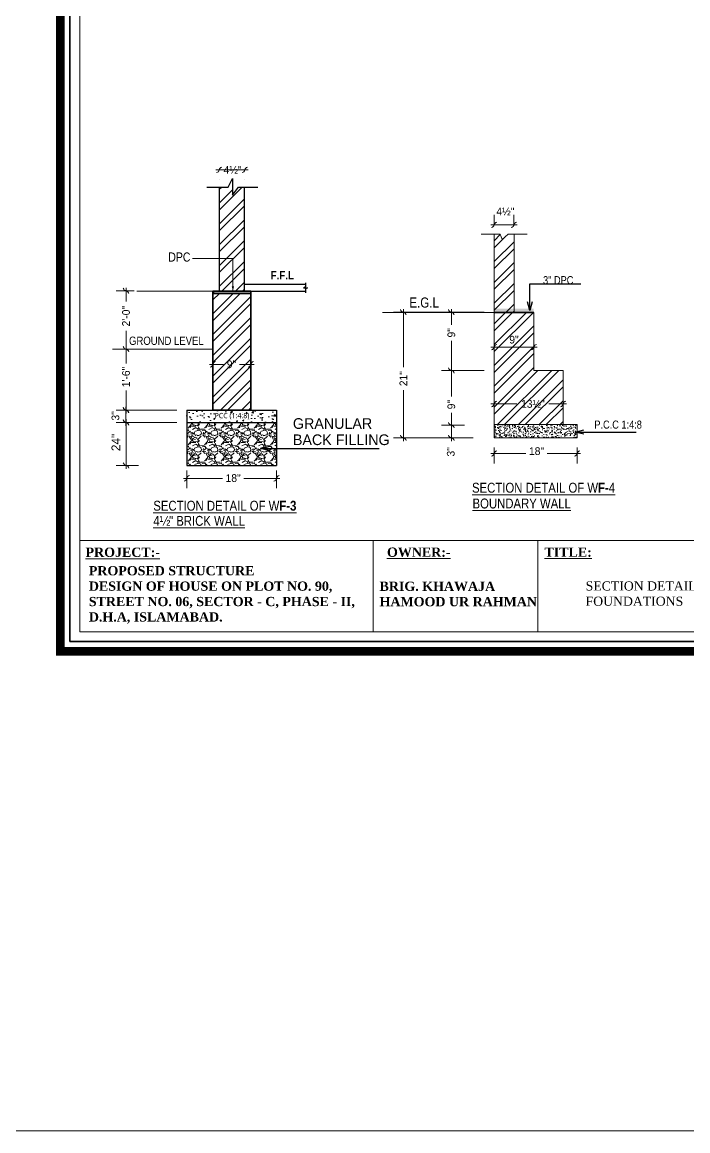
# Model space of a CAD drawing. Header units: inches. Extents: x 77090 to 90659, y -228139 to -226123.
# Drawn here: x 80750 to 81355, y -228139 to -227131 of the extents above; entities that cross this region are included whole.
import ezdxf

# ---------------------------------------------------------------- set-up
doc = ezdxf.new("R2010")
doc.units = ezdxf.units.IN
doc.header["$LTSCALE"] = 15
doc.header["$MEASUREMENT"] = 0
doc.header["$PDMODE"] = 66
doc.linetypes.add('ACAD_ISO02W100', pattern=[15, 12, -3])
doc.layers.get('0').update_dxf_attribs({"lineweight": 25})
doc.layers.get('Defpoints').update_dxf_attribs({"lineweight": 25})
for name, color, linetype, lineweight in [('DIM', 42, 'Continuous', 13), ('doted1', 30, 'ACAD_ISO02W100', 13), ('GRID', 8, 'Continuous', 13), ('HACH', 8, 'Continuous', 13), ('LAYER4', 3, 'Continuous', 5), ('level', 7, 'Continuous', 13), ('P-BEAM', 3, 'Continuous', 25), ('reinf', 1, 'Continuous', 25), ('S', 6, 'Continuous', 30), ('STEEL', 211, 'Continuous', 35), ('TEX', 41, 'Continuous', 13), ('TEXTS', 41, 'Continuous', 13), ('wall', 240, 'Continuous', 13)]:
    doc.layers.add(name, color=color, linetype=linetype, lineweight=lineweight)
doc.layers.add('DIM1', color=100, linetype='Continuous')
doc.styles.add('ADE', font='', dxfattribs={"height": 6})
doc.styles.get("Standard").update_dxf_attribs({"font": 'trebuc.ttf'})
doc.styles.add('style10', font='stylu.ttf', dxfattribs={"height": 12})
doc.styles.add('XFINE', font='romans.shx')
doc.styles.get('ADE').set_extended_font_data('Arial Rounded MT Bold')
doc.dimstyles.new('Standard 1', dxfattribs={"dimtxt": 9, "dimasz": 8, "dimexe": 9, "dimexo": 9, "dimgap": 3, "dimtad": 1, "dimdec": 1, "dimlfac": -1, "dimzin": 3, "dimdsep": 46, "dimlunit": 4, "dimtxsty": 'XFINE', "dimblk": 'ARCHTICK', "dimcen": 0.09, "dimdle": 9, "dimclrd": 42, "dimclre": 6, "dimclrt": 7, "dimadec": 0, "dimazin": 0, "dimtfac": 1, "dimtdec": 1, "dimtofl": 0, "dimtmove": 2, "dimatfit": 3, "dimldrblk": 'ARCHTICK', "dimfxl": 0, "dimtolj": 1, "dimtzin": 0, "dimlwd": -1, "dimlwe": -1, "dimarcsym": 0})
doc.dimstyles.new('STANDARD$7', dxfattribs={"dimtxt": 2, "dimasz": 3, "dimexe": 2, "dimexo": 1, "dimgap": 0.5, "dimtad": 3, "dimzin": 3, "dimdsep": 46, "dimlunit": 4, "dimtxsty": 'Standard', "dimcen": 0.0625, "dimclrd": 256, "dimclre": 256, "dimclrt": 256, "dimadec": 0, "dimazin": 0, "dimtfac": 1, "dimtmove": 0, "dimatfit": 3, "dimfxl": 0, "dimtolj": 1, "dimtzin": 0, "dimarcsym": 0})
pattern_1 = [(45, (109182.817, -127391.425), (-9.4650642, 9.4650642), []), (45, (109189.127, -127391.425), (-9.4650642, 9.4650642), [])]

# ---------------------------------------------------------------- blocks, each defined once
blk = doc.blocks.new('_Integral')
at = {"color": 0, "linetype": 'ByBlock', "lineweight": -2}
for centre, start, end in [((0.44, -0.09), 102, 168), ((-0.44, 0.09), 282, 348)]:
    blk.add_arc(centre, 0.454, start, end, dxfattribs=at)
blk = doc.blocks.new('*D106')
at = {"layer": 'Defpoints', "color": 0}
for p in [(80844.4, -227483.7), (80899.6, -227483.7), (80899.6, -227494.9)]:
    blk.add_point(p, dxfattribs=at)
at = {"layer": 'DIM', "color": 42}
blk.add_line((80844.4, -227497.9), (80844.4, -227480.7), dxfattribs=at)
at = {"layer": 'DIM'}
for p, q in [((80890.6, -227483.7), (80835.4, -227483.7)), ((80890.6, -227494.9), (80835.4, -227494.9))]:
    blk.add_line(p, q, dxfattribs=at)
at = {"layer": 'DIM', "color": 42, "xscale": 7, "yscale": 7, "zscale": 7}
for p, rotation in [((80844.4, -227483.7), 90), ((80844.4, -227494.9), 270)]:
    blk.add_blockref('_Integral', p, dxfattribs=dict(at, rotation=rotation))
at = {"layer": 'DIM', "color": 7, "insert": (80834.9, -227488.8), "char_height": 12, "attachment_point": 5, "rotation": 90, "style": 'style10'}
blk.add_mtext('\\A1;{\\H0.58333x;3"}', dxfattribs=at)
blk = doc.blocks.new('_ArchTick')
at = {"color": 0, "linetype": 'ByBlock', "lineweight": 5, "const_width": 0.15}
blk.add_lwpolyline([(-0.5, -0.5), (0.5, 0.5)], dxfattribs=at)
blk = doc.blocks.new('*D56')
at = {"layer": 'Defpoints', "color": 0}
for p in [(80899.6, -227529.4), (80981.3, -227529.4), (80981.3, -227545.6)]:
    blk.add_point(p, dxfattribs=at)
at = {"layer": 'DIM'}
for p, q in [((80899.6, -227538.4), (80899.6, -227554.6)), ((80981.3, -227538.4), (80981.3, -227554.6))]:
    blk.add_line(p, q, dxfattribs=at)
at = {"layer": 'DIM', "color": 42}
for p, q in [((80896.6, -227545.6), (80932.2, -227545.6)), ((80984.3, -227545.6), (80951.4, -227545.6))]:
    blk.add_line(p, q, dxfattribs=at)
at = {"layer": 'DIM', "color": 42, "xscale": 7, "yscale": 7, "zscale": 7, "rotation": 180}
blk.add_blockref('_Integral', (80899.6, -227545.6), dxfattribs=at)
at = {"layer": 'DIM', "color": 42, "xscale": 7, "yscale": 7, "zscale": 7}
blk.add_blockref('_Integral', (80981.3, -227545.6), dxfattribs=at)
at = {"layer": 'DIM', "color": 7, "insert": (80941.8, -227545.4), "char_height": 12, "attachment_point": 5, "style": 'style10'}
blk.add_mtext('\\A1;{\\H0.58333x;18"}', dxfattribs=at)
blk = doc.blocks.new('*D57')
at = {"layer": 'Defpoints', "color": 0}
for p in [(80923.4, -227442), (80923.4, -227442), (80957.9, -227442)]:
    blk.add_point(p, dxfattribs=at)
at = {"layer": 'GRID', "color": 42}
for p, q in [((80920.4, -227442), (80933, -227442)), ((80960.9, -227442), (80947.6, -227442))]:
    blk.add_line(p, q, dxfattribs=at)
at = {"layer": 'GRID', "color": 42, "xscale": 7, "yscale": 7, "zscale": 7, "rotation": 180}
blk.add_blockref('_Integral', (80923.4, -227442), dxfattribs=at)
at = {"layer": 'GRID', "color": 42, "xscale": 7, "yscale": 7, "zscale": 7}
blk.add_blockref('_Integral', (80957.9, -227442), dxfattribs=at)
at = {"layer": 'GRID', "color": 7, "insert": (80940.3, -227442), "char_height": 12, "attachment_point": 5, "style": 'style10'}
blk.add_mtext('\\A1;{\\H0.58333x;9"}', dxfattribs=at)
blk = doc.blocks.new('*D26')
at = {"layer": 'Defpoints', "color": 0}
for p in [(80844.5, -227428.3), (80861, -227428.3), (80871.6, -227483.7)]:
    blk.add_point(p, dxfattribs=at)
at = {"layer": 'DIM'}
for p, q in [((80852, -227428.3), (80835.5, -227428.3)), ((80862.6, -227483.7), (80835.5, -227483.7))]:
    blk.add_line(p, q, dxfattribs=at)
at = {"layer": 'DIM', "color": 42}
for p, q in [((80844.5, -227425.3), (80844.5, -227441.3)), ((80844.5, -227486.7), (80844.5, -227465.8))]:
    blk.add_line(p, q, dxfattribs=at)
at = {"layer": 'DIM', "color": 42, "xscale": 7, "yscale": 7, "zscale": 7}
for p, rotation in [((80844.5, -227428.3), 90), ((80844.5, -227483.7), 270)]:
    blk.add_blockref('_Integral', p, dxfattribs=dict(at, rotation=rotation))
at = {"layer": 'DIM', "color": 7, "insert": (80844.5, -227453.5), "char_height": 12, "attachment_point": 5, "rotation": 90, "style": 'style10'}
blk.add_mtext('\\A1;{\\H0.58333x;1\'-6"}', dxfattribs=at)
blk = doc.blocks.new('*D27')
at = {"layer": 'Defpoints', "color": 0}
for p in [(80844.5, -227375.3), (80861, -227375.3), (80871.6, -227428.3)]:
    blk.add_point(p, dxfattribs=at)
at = {"layer": 'DIM'}
for p, q in [((80852, -227375.3), (80835.5, -227375.3)), ((80862.6, -227428.3), (80835.5, -227428.3))]:
    blk.add_line(p, q, dxfattribs=at)
at = {"layer": 'DIM', "color": 42}
for p, q in [((80844.5, -227372.3), (80844.5, -227384.9)), ((80844.5, -227431.3), (80844.5, -227411.4))]:
    blk.add_line(p, q, dxfattribs=at)
at = {"layer": 'DIM', "color": 42, "xscale": 7, "yscale": 7, "zscale": 7}
for p, rotation in [((80844.5, -227375.3), 90), ((80844.5, -227428.3), 270)]:
    blk.add_blockref('_Integral', p, dxfattribs=dict(at, rotation=rotation))
at = {"layer": 'DIM', "color": 7, "insert": (80844.5, -227398.2), "char_height": 12, "attachment_point": 5, "rotation": 90, "style": 'style10'}
blk.add_mtext('\\A1;{\\H0.58333x;2\'-0"}', dxfattribs=at)
blk = doc.blocks.new('*D28')
at = {"layer": 'Defpoints', "color": 0}
for p in [(81179, -227447.5), (81140.1, -227497.2), (81160.9, -227497.2)]:
    blk.add_point(p, dxfattribs=at)
at = {"layer": 'DIM'}
for p, q in [((81170, -227447.5), (81131.1, -227447.5)), ((81151.9, -227497.2), (81131.1, -227497.2))]:
    blk.add_line(p, q, dxfattribs=at)
at = {"layer": 'DIM', "color": 42}
for p, q in [((81140.1, -227444.5), (81140.1, -227471.3)), ((81140.1, -227500.2), (81140.1, -227486))]:
    blk.add_line(p, q, dxfattribs=at)
at = {"layer": 'DIM', "color": 42, "xscale": 7, "yscale": 7, "zscale": 7}
for p, rotation in [((81140.1, -227447.5), 90), ((81140.1, -227497.2), 270)]:
    blk.add_blockref('_Integral', p, dxfattribs=dict(at, rotation=rotation))
at = {"layer": 'DIM', "color": 7, "insert": (81140.1, -227478.6), "char_height": 12, "attachment_point": 5, "rotation": 90, "style": 'style10'}
blk.add_mtext('\\A1;{\\H0.58333x;9"}', dxfattribs=at)
blk = doc.blocks.new('*D29')
at = {"layer": 'Defpoints', "color": 0}
for p in [(81160.9, -227497.2), (81140.1, -227508.7), (81160.9, -227508.7)]:
    blk.add_point(p, dxfattribs=at)
at = {"layer": 'DIM'}
for p, q in [((81151.9, -227497.2), (81131.1, -227497.2)), ((81151.9, -227508.7), (81131.1, -227508.7))]:
    blk.add_line(p, q, dxfattribs=at)
at = {"layer": 'DIM', "color": 42}
blk.add_line((81140.1, -227494.2), (81140.1, -227511.7), dxfattribs=at)
at = {"layer": 'DIM', "color": 42, "xscale": 7, "yscale": 7, "zscale": 7}
for p, rotation in [((81140.1, -227497.2), 90), ((81140.1, -227508.7), 270)]:
    blk.add_blockref('_Integral', p, dxfattribs=dict(at, rotation=rotation))
at = {"layer": 'DIM', "color": 7, "insert": (81139.6, -227521.5), "char_height": 12, "attachment_point": 5, "rotation": 90, "style": 'style10'}
blk.add_mtext('\\A1;{\\H0.58333x;3"}', dxfattribs=at)
blk = doc.blocks.new('*D30')
at = {"layer": 'Defpoints', "color": 0}
for p in [(81096.5, -227394.7), (81179, -227394.7), (81168.9, -227508.7)]:
    blk.add_point(p, dxfattribs=at)
at = {"layer": 'DIM'}
for p, q in [((81170, -227394.7), (81087.5, -227394.7)), ((81159.9, -227508.7), (81087.5, -227508.7))]:
    blk.add_line(p, q, dxfattribs=at)
at = {"layer": 'DIM', "color": 42}
for p, q in [((81096.5, -227391.7), (81096.5, -227444.4)), ((81096.5, -227511.7), (81096.5, -227465.6))]:
    blk.add_line(p, q, dxfattribs=at)
at = {"layer": 'DIM', "color": 42, "xscale": 7, "yscale": 7, "zscale": 7}
for p, rotation in [((81096.5, -227394.7), 90), ((81096.5, -227508.7), 270)]:
    blk.add_blockref('_Integral', p, dxfattribs=dict(at, rotation=rotation))
at = {"layer": 'DIM', "color": 7, "insert": (81096.5, -227455), "char_height": 12, "attachment_point": 5, "rotation": 90, "style": 'style10'}
blk.add_mtext('\\A1;{\\H0.58333x;21"}', dxfattribs=at)
blk = doc.blocks.new('*D31')
at = {"layer": 'Defpoints', "color": 0}
for p in [(81179, -227315.2), (81179, -227324.6), (81197, -227324.6)]:
    blk.add_point(p, dxfattribs=at)
at = {"layer": 'DIM'}
for p, q in [((81179, -227315.6), (81179, -227306.2)), ((81197, -227315.6), (81197, -227306.2))]:
    blk.add_line(p, q, dxfattribs=at)
at = {"layer": 'DIM', "color": 42}
blk.add_line((81200, -227315.2), (81176, -227315.2), dxfattribs=at)
at = {"layer": 'DIM', "color": 42, "xscale": 7, "yscale": 7, "zscale": 7, "rotation": 180}
blk.add_blockref('_Integral', (81179, -227315.2), dxfattribs=at)
at = {"layer": 'DIM', "color": 42, "xscale": 7, "yscale": 7, "zscale": 7}
blk.add_blockref('_Integral', (81197, -227315.2), dxfattribs=at)
at = {"layer": 'DIM', "color": 7, "insert": (81189.2, -227303), "char_height": 12, "attachment_point": 5, "style": 'style10'}
blk.add_mtext('\\A1;{\\H0.58333x;4½"}', dxfattribs=at)
blk = doc.blocks.new('*D32')
at = {"layer": 'Defpoints', "color": 0}
for p in [(81179, -227508.7), (81254.4, -227508.7), (81179, -227523)]:
    blk.add_point(p, dxfattribs=at)
at = {"layer": 'DIM'}
for p, q in [((81179, -227517.7), (81179, -227532)), ((81254.4, -227517.7), (81254.4, -227532))]:
    blk.add_line(p, q, dxfattribs=at)
at = {"layer": 'DIM', "color": 42}
for p, q in [((81176, -227523), (81207.9, -227523)), ((81257.4, -227523), (81227.1, -227523))]:
    blk.add_line(p, q, dxfattribs=at)
at = {"layer": 'DIM', "color": 42, "xscale": 7, "yscale": 7, "zscale": 7, "rotation": 180}
blk.add_blockref('_Integral', (81179, -227523), dxfattribs=at)
at = {"layer": 'DIM', "color": 42, "xscale": 7, "yscale": 7, "zscale": 7}
blk.add_blockref('_Integral', (81254.4, -227523), dxfattribs=at)
at = {"layer": 'DIM', "color": 7, "insert": (81217.5, -227520.9), "char_height": 12, "attachment_point": 5, "style": 'style10'}
blk.add_mtext('\\A1;{\\H0.58333x;18"}', dxfattribs=at)
blk = doc.blocks.new('*D33')
at = {"layer": 'Defpoints', "color": 0}
for p in [(81179, -227478), (81241.6, -227478), (81241.6, -227478)]:
    blk.add_point(p, dxfattribs=at)
at = {"layer": 'DIM', "color": 42}
for p, q in [((81176, -227478), (81199.7, -227478)), ((81244.6, -227478), (81228.8, -227478))]:
    blk.add_line(p, q, dxfattribs=at)
at = {"layer": 'DIM', "color": 42, "xscale": 7, "yscale": 7, "zscale": 7, "rotation": 180}
blk.add_blockref('_Integral', (81179, -227478), dxfattribs=at)
at = {"layer": 'DIM', "color": 42, "xscale": 7, "yscale": 7, "zscale": 7}
blk.add_blockref('_Integral', (81241.6, -227478), dxfattribs=at)
at = {"layer": 'DIM', "color": 7, "insert": (81214.2, -227478), "char_height": 12, "attachment_point": 5, "style": 'style10'}
blk.add_mtext('\\A1;{\\H0.58333x;13½"}', dxfattribs=at)
blk = doc.blocks.new('*D34')
at = {"layer": 'Defpoints', "color": 0}
for p in [(81179, -227426.3), (81215, -227426.3), (81215, -227426.3)]:
    blk.add_point(p, dxfattribs=at)
at = {"layer": 'DIM', "color": 42}
blk.add_line((81176, -227426.3), (81218, -227426.3), dxfattribs=at)
at = {"layer": 'DIM', "color": 42, "xscale": 7, "yscale": 7, "zscale": 7, "rotation": 180}
blk.add_blockref('_Integral', (81179, -227426.3), dxfattribs=at)
at = {"layer": 'DIM', "color": 42, "xscale": 7, "yscale": 7, "zscale": 7}
blk.add_blockref('_Integral', (81215, -227426.3), dxfattribs=at)
at = {"layer": 'DIM', "color": 7, "insert": (81197, -227419.6), "char_height": 12, "attachment_point": 5, "style": 'style10'}
blk.add_mtext('\\A1;{\\H0.58333x;9"}', dxfattribs=at)
blk = doc.blocks.new('*D35')
at = {"layer": 'Defpoints', "color": 0}
for p in [(80929.2, -227265.3), (80929.2, -227265.3), (80952.4, -227265.3)]:
    blk.add_point(p, dxfattribs=at)
at = {"layer": 'GRID', "color": 42}
blk.add_line((80955.4, -227265.3), (80926.2, -227265.3), dxfattribs=at)
at = {"layer": 'GRID'}
for p, q in [((80929.2, -227274.3), (80929.2, -227274.3)), ((80952.4, -227274.3), (80952.4, -227274.3))]:
    blk.add_line(p, q, dxfattribs=at)
at = {"layer": 'GRID', "color": 42, "xscale": 7, "yscale": 7, "zscale": 7}
for p, rotation in [((80929.2, -227265.3), 179.9565615702148), ((80952.4, -227265.3), 359.9565615702148)]:
    blk.add_blockref('_Integral', p, dxfattribs=dict(at, rotation=rotation))
at = {"layer": 'GRID', "color": 7, "insert": (80941.3, -227265.3), "char_height": 12, "attachment_point": 5, "rotation": 359.9566, "style": 'style10'}
blk.add_mtext('\\A1;{\\H0.58333x;4½"}', dxfattribs=at)
blk = doc.blocks.new('*D36')
at = {"layer": 'Defpoints', "color": 0}
for p in [(81179, -227394.7), (81140.1, -227447.5), (81179, -227447.5)]:
    blk.add_point(p, dxfattribs=at)
at = {"layer": 'DIM'}
for p, q in [((81170, -227394.7), (81131.1, -227394.7)), ((81170, -227447.5), (81131.1, -227447.5))]:
    blk.add_line(p, q, dxfattribs=at)
at = {"layer": 'DIM', "color": 42}
for p, q in [((81140.1, -227391.7), (81140.1, -227406)), ((81140.1, -227450.5), (81140.1, -227420.6))]:
    blk.add_line(p, q, dxfattribs=at)
at = {"layer": 'DIM', "color": 42, "xscale": 7, "yscale": 7, "zscale": 7}
for p, rotation in [((81140.1, -227394.7), 90), ((81140.1, -227447.5), 270)]:
    blk.add_blockref('_Integral', p, dxfattribs=dict(at, rotation=rotation))
at = {"layer": 'DIM', "color": 7, "insert": (81140.1, -227413.3), "char_height": 12, "attachment_point": 5, "rotation": 90, "style": 'style10'}
blk.add_mtext('\\A1;{\\H0.58333x;9"}', dxfattribs=at)
blk = doc.blocks.new('*D408')
at = {"layer": 'Defpoints', "color": 0}
for p in [(80844.5, -227494.9), (80864.9, -227494.9), (80864.9, -227533.8)]:
    blk.add_point(p, dxfattribs=at)
at = {"layer": 'DIM'}
for p, q in [((80855.9, -227494.9), (80835.5, -227494.9)), ((80855.9, -227533.8), (80835.5, -227533.8))]:
    blk.add_line(p, q, dxfattribs=at)
at = {"layer": 'DIM', "color": 42}
blk.add_line((80844.5, -227536.8), (80844.5, -227491.9), dxfattribs=at)
at = {"layer": 'DIM', "color": 42, "xscale": 7, "yscale": 7, "zscale": 7}
for p, rotation in [((80844.5, -227494.9), 90), ((80844.5, -227533.8), 270)]:
    blk.add_blockref('_Integral', p, dxfattribs=dict(at, rotation=rotation))
at = {"layer": 'DIM', "color": 7, "insert": (80835.3, -227513), "char_height": 12, "attachment_point": 5, "rotation": 90, "style": 'style10'}
blk.add_mtext('\\A1;{\\H0.66667x;24"}', dxfattribs=at)

msp = doc.modelspace()

# ---------------------------------------------------------------- hatches: boundary and pattern name
at = {"layer": 'HACH'}
h = msp.add_hatch(dxfattribs=at)
h.set_pattern_fill('AR-CONC', color=256, scale=1.83666, style=0)
h.set_pattern_definition([(50, (65220.169, -196438.168), (13.1736316, -1.1525434), [1.377495, -15.152446]), (355, (65220.169, -196438.168), (-2.5483904, 13.815213), [1.101996, -12.1219566]), (100.4514, (65221.267, -196438.264), (10.625251, 12.662661), [1.1706906, -12.8775974]), (46.1842, (65220.169, -196434.495), (19.6015905, -3.040022), [2.066243, -22.728669]), (96.6356, (65221.802, -196434.748), (17.166577, 17.891234), [1.756036, -19.316393]), (351.1842, (65220.169, -196434.495), (17.166563, 17.891248), [1.652994, -18.182935]), (21, (65222.005, -196435.413), (10.9631536, -7.3947405), [1.377495, -15.152446]), (326, (65222.005, -196435.413), (4.4688756, 13.3185415), [1.101996, -12.1219566]), (71.4514, (65222.919, -196436.03), (15.4320337, 5.923789), [1.1706906, -12.8775974]), (37.5, (65220.169, -196438.1683), (0.2233352, 6.1141286), [0, -11.9750238, 0, -12.3056226, 0, -12.1678731]), (7.5, (65220.169, -196438.1683), (4.8316932, 7.2440025), [0, -7.0160416, 0, -11.6995248, 0, -4.6375667]), (327.5, (65216.073, -196438.1683), (9.8045037, -0.4142563), [0, -4.5916502, 0, -14.3259487, 0, -19.009432]), (317.5, (65214.236, -196438.168), (10.7111477, 1.8385883), [0, -5.9691453, 0, -9.5138993, 0, -13.4994517])])
h.paths.add_polyline_path([(80899.6, -227483.69), (80899.6, -227494.89), (80981.35, -227494.89), (80981.35, -227483.69)])
h.paths.add_polyline_path([(80923.56, -227493.37), (80965.3, -227493.37), (80965.3, -227484.7), (80923.56, -227484.7)], flags=24)
at = {"layer": 'HACH', "ltscale": 10}
h = msp.add_hatch(dxfattribs=at)
h.set_pattern_fill('GRAVEL', color=256, scale=15, style=0)
h.set_pattern_definition([(228.0128, (10.8, 15), (-119.9999734824, -135.000020124), [2.01804, -199.78632]), (184.9697, (9.45, 13.5), (180.0000157728, 14.9998696051), [3.46302, -342.838875]), (132.5104, (6, 13.2), (149.9998607752, -165.000130108), [2.44182, -241.74048]), (267.2737, (0.15, 9.45), (14.999940266, 300.0000044246), [3.15357, -312.20337]), (292.8337, (0, 6.3), (-75.0001485816, 179.9999461767), [3.092325, -306.140595]), (357.2737, (1.2, 3.45), (-300.0000044246, 14.999940266), [3.15357, -312.20337]), (37.6942, (4.35, 3.3), (-195.0001101843, -149.9998560774), [4.170435, -412.872735]), (72.2553, (7.65, 5.85), (105.0001614406, 329.9999434686), [3.93732, -389.794815]), (121.4296, (8.85, 9.6), (-120.0001235126, 194.9999255474), [3.16425, -313.261095]), (175.2364, (7.2, 12.3), (165.000014195, -14.99987299), [3.61248, -177.011445]), (222.3974, (3.6, 12.6), (-180.0001102661, -164.9998812302), [4.67172, -462.500625]), (138.8141, (15, 9.3), (-105.000044202, 89.9999597), [1.594515, -157.85766]), (171.4692, (13.8, 10.35), (194.9999742722, -30.0001186506), [3.033555, -300.322665]), (225, (10.8, 10.8), (-2e-15, -15.00000464), [2.121315, -19.09188]), (203.1986, (9.75, 12.6), (74.99999596, 30.000019879), [1.14237, -113.094225]), (291.8014, (8.7, 12.15), (-14.999998658, 45.000004095), [1.615545, -79.16193]), (30.9638, (9.3, 10.65), (44.999970334, 30.000037253), [2.623935, -84.840345]), (161.5651, (11.55, 12), (30.00000652, -14.99997605), [1.897365, -45.536805]), (16.3895, (0, 12.15), (150.0000329762, 44.9998906473), [2.658, -263.142675]), (70.3462, (2.55, 12.9), (-59.9999287106, -165.000032034), [2.229915, -220.76112]), (293.1986, (11.55, 15), (-30.000019879, 74.99999596), [2.284725, -111.95187]), (343.6105, (12.45, 12.9), (-150.0000329762, 44.9998906473), [2.658, -263.142675]), (339.444, (0, 2.85), (-75.000027668, 29.999939946), [2.5632, -125.59686]), (294.7751, (2.4, 1.95), (-74.9998828387, 165.0000513276), [2.14767, -212.619645]), (66.8014, (11.7, 0), (30.000019879, 74.99999596), [2.284725, -111.95187]), (17.354, (12.6, 2.1), (-195.0000302865, -59.999917534), [2.514465, -248.93136]), (69.444, (4.35, 0), (-29.999939946, -75.000027668), [1.2816, -126.87846]), (101.3099, (10.8, 0), (-14.999964482, 60.000011283), [0.76485, -75.720435]), (165.9638, (10.65, 0.75), (45.00000819, -14.99997086), [3.092325, -58.75425]), (186.009, (7.65, 1.5), (149.9999962636, 14.9999897622), [2.86575, -283.708845]), (303.6901, (9.3, 9.3), (-15.00002002, 29.99999337), [2.16333, -51.919935]), (353.1572, (10.5, 7.5), (254.9999904822, -30.0001199689), [3.77691, -373.913445]), (60.9454, (14.25, 7.05), (-60.000000408, -105.0000057685), [1.54434, -152.89011]), (90, (15, 8.4), (-15, 15), [0.9, -14.1]), (120.2564, (7.35, 1.95), (59.999923302, -105.000036838), [2.08386, -206.3028]), (48.0128, (6.3, 3.75), (119.9999734824, 135.000020124), [4.03608, -197.76828]), (0, (9, 6.75), (15, 15), [3.9, -11.1]), (325.3048, (12.9, 6.75), (-149.9999138848, 105.000129144), [2.37171, -234.79911]), (254.0546, (14.85, 5.4), (-14.99999834, -60.0000019), [2.18403, -107.01762]), (207.646, (14.25, 3.3), (-284.9999371077, -150.0001156975), [3.555975, -352.04211]), (175.4261, (11.1, 1.65), (-195.0000083747, 14.9999220174), [3.761985, -372.43611])])
h.paths.add_polyline_path([(80981.35, -227494.89), (80899.6, -227494.89), (80899.6, -227533.82), (80981.35, -227533.82)])
at = {"layer": 'HACH'}
h = msp.add_hatch(dxfattribs=at)
h.set_pattern_fill('AR-CONC', color=256, scale=0.839808, style=0)
h.set_pattern_definition([(50, (116087.4333, -155649.6327), (6.0236084, -0.52699745), [0.629856, -6.928416]), (355, (116087.4333, -155649.633), (-1.1652448, 6.3169697), [0.5038848, -5.5427328]), (100.4514, (116087.935, -155649.6767), (4.85836807, 5.78996843), [0.5352952, -5.88824755]), (46.1842, (116087.433, -155647.953), (8.9627757, -1.3900419), [0.944784, -10.392624]), (96.6356, (116088.18, -155648.069), (7.8493722, 8.1807198), [0.8029428, -8.8323699]), (351.1842, (116087.433, -155647.953), (7.8493658, 8.1807259), [0.7558272, -8.3140992]), (21, (116088.273, -155648.373), (5.01287318, -3.38122565), [0.629856, -6.928416]), (326, (116088.273, -155648.373), (2.0433816, 6.0898681), [0.5038848, -5.5427328]), (71.4514, (116088.691, -155648.655), (7.05625685, 2.7086369), [0.5352952, -5.88824755]), (37.5, (116087.4333, -155649.6327), (0.10211944, 2.795669216), [0, -5.47554816, 0, -5.6267136, 0, -5.563728]), (7.5, (116087.4333, -155649.6327), (2.20927902, 3.31230111), [0, -3.20806656, 0, -5.34957696, 0, -2.1205152]), (327.5, (116085.5605, -155649.6327), (4.483083525, -0.18941762), [0, -2.09952, 0, -6.5505024, 0, -8.6920128]), (317.5, (116084.7207, -155649.6327), (4.8976441, 0.84068965), [0, -2.729376, 0, -4.35020544, 0, -6.1725888])])
h.paths.add_polyline_path([(81254.43, -227496.74), (81179.04, -227496.74), (81179.04, -227508.74), (81254.43, -227508.74)])
at = {"layer": 'P-BEAM'}
h = msp.add_hatch(dxfattribs=at)
h.set_pattern_fill('ANSI32', color=256, scale=35.694992, style=0)
h.set_pattern_definition(pattern_1)
h.paths.add_polyline_path([(80941.58, -227345.7), (80929.23, -227345.7), (80929.23, -227375.34), (80941.58, -227375.34), (80941.58, -227371.14)], flags=17)
h.paths.add_polyline_path([(80952.06, -227281.06), (80946.58, -227281.06), (80941.34, -227288.32), (80941.34, -227281.06), (80941.34, -227273.2), (80937.2, -227281.06), (80929.23, -227281.06), (80929.23, -227345.7), (80941.58, -227345.7), (80941.58, -227375.34), (80952.06, -227375.34)])
h = msp.add_hatch(dxfattribs=at)
h.set_pattern_fill('ANSI32', color=256, scale=35.694992, style=0)
h.set_pattern_definition([(45, (116077.806, -155649.633), (-9.4650642, 9.4650642), []), (45, (116084.116, -155649.633), (-9.4650642, 9.4650642), [])])
h.paths.add_polyline_path([(81197.04, -227323.64), (81191.67, -227323.64), (81186.22, -227328.62), (81184.41, -227323.64), (81179.04, -227323.64), (81179.04, -227394.72), (81197.04, -227394.72)])
h = msp.add_hatch(dxfattribs=at)
h.set_pattern_fill('ANSI32', color=256, scale=35.694992, style=0)
h.set_pattern_definition(pattern_1)
h.paths.add_polyline_path([(80957.94, -227377.49), (80923.35, -227377.49), (80923.35, -227483.69), (80957.94, -227483.69)])
h.paths.add_polyline_path([(80933.77, -227436.23), (80946.87, -227436.23), (80946.87, -227447.82), (80933.77, -227447.82)], flags=24)
h = msp.add_hatch(dxfattribs=at)
h.set_pattern_fill('ANSI32', color=256, scale=35.694992, style=0)
h.set_pattern_definition([(45, (109213.617, -127417.133), (-9.4650642, 9.4650642), []), (45, (109219.927, -127417.133), (-9.4650642, 9.4650642), [])])
h.paths.add_polyline_path([(81215.04, -227394.72), (81179.04, -227394.72), (81179.04, -227496.74), (81240.82, -227496.74), (81241.61, -227495.96), (81241.61, -227447.49), (81215.04, -227447.49)])
h.paths.add_polyline_path([(81202.67, -227470.51), (81225.81, -227470.51), (81225.81, -227485.45), (81202.67, -227485.45)], flags=24)
h.paths.add_polyline_path([(81188.39, -227411.25), (81205.68, -227411.25), (81205.68, -227426.26), (81188.39, -227426.26)], flags=24)
at = {"layer": 'S', "linetype": 'ByBlock', "lineweight": -2}
for points in [[(80923.35, -227377.49), (80924.77, -227377.49), (80924.77, -227375.34), (80923.35, -227375.34)], [(80957.87, -227375.37), (80937.08, -227375.37), (80937.08, -227377.49), (80957.87, -227377.49)]]:
    msp.add_hatch(color=256, dxfattribs=at).paths.add_polyline_path(points)
h = msp.add_hatch(color=256, dxfattribs=at)
h.paths.add_polyline_path([(80927.89, -227375.34), (80927.89, -227377.49), (80955.14, -227377.49), (80955.14, -227375.34)])
h.paths.add_polyline_path([(80924.79, -227375.34), (80924.79, -227377.49), (80927.89, -227377.49), (80927.89, -227375.34)])
h = msp.add_hatch(color=256, dxfattribs=at)
h.paths.add_polyline_path([(81215.04, -227394.89), (81215.04, -227391.38), (81180.45, -227391.38), (81180.45, -227394.89)])
h.paths.add_polyline_path([(81179.04, -227391.38), (81179.04, -227394.89), (81180.45, -227394.89), (81180.45, -227391.38)])

# ---------------------------------------------------------------- linework, layer by layer
at = {"layer": 'DIM'}
for p, q in [((80923.35, -227375.34), (80854.22, -227375.34)), ((81240.82, -227496.74), (81241.61, -227495.96))]:
    msp.add_line(p, q, dxfattribs=at)
at = {"layer": 'DIM1', "linetype": 'Continuous', "ltscale": 10}
msp.add_lwpolyline([(80923.35, -227375.34), (80957.94, -227375.34), (80957.94, -227483.69), (80923.35, -227483.69)], close=True, dxfattribs=at)
at = {"layer": 'doted1', "linetype": 'ByBlock', "ltscale": 0.3, "const_width": 7.79}
msp.add_lwpolyline([(80784.71, -227702.72), (80784.71, -226585.45), (82365.35, -226585.45), (82365.35, -227702.72)], close=True, dxfattribs=at)
at = {"layer": 'HACH', "ltscale": 10}
msp.add_lwpolyline([(77090.12, -226123.43), (90659.33, -226123.43), (90659.33, -228138.59), (77090.12, -228138.59)], close=True, dxfattribs=at)
at = {"layer": 'LAYER4'}
for p, q in [((81167.04, -227323.64), (81184.41, -227323.64)), ((81179.04, -227394.72), (81179.04, -227323.64)), ((81184.41, -227323.64), (81186.22, -227328.62)), ((81186.22, -227328.62), (81191.67, -227323.64)), ((81191.67, -227323.64), (81209.04, -227323.64)), ((81197.04, -227394.72), (81197.04, -227323.64)), ((81179.04, -227508.74), (81179.04, -227394.72)), ((81215.04, -227447.49), (81215.04, -227394.72)), ((81215.04, -227447.49), (81241.61, -227447.49)), ((81241.61, -227496.74), (81241.61, -227447.49)), ((81179.04, -227496.74), (81254.43, -227496.74)), ((81179.04, -227508.74), (81254.43, -227508.74))]:
    msp.add_line(p, q, dxfattribs=at)
at = {"layer": 'level'}
for p, q in [((81179.04, -227394.72), (81077.54, -227394.72)), ((80923.76, -227428.33), (80832.06, -227428.33)), ((80802.4, -227602.06), (82347.65, -227602.06)), ((81069.12, -227602.06), (81069.12, -227685.03)), ((81218.66, -227602.06), (81218.66, -227685.03))]:
    msp.add_line(p, q, dxfattribs=at)
at = {"layer": 'level', "linetype": 'ByBlock', "lineweight": 35, "ltscale": 0.1}
msp.add_lwpolyline([(80793.55, -227693.88), (80793.55, -226594.3), (82356.5, -226594.3), (82356.5, -227693.88)], close=True, dxfattribs=at)
at = {"layer": 'level', "ltscale": 0.25}
msp.add_lwpolyline([(80802.4, -227685.03), (80802.4, -226603.14), (82347.65, -226603.14), (82347.65, -227685.03)], close=True, dxfattribs=at)
at = {"layer": 'P-BEAM', "ltscale": 0.1}
for p, q in [((80929.23, -227281.06), (80929.23, -227375.34)), ((80952.06, -227375.34), (80952.06, -227281.06)), ((80952.06, -227369.08), (81007.64, -227369.08)), ((80923.35, -227375.34), (80923.35, -227483)), ((80957.94, -227483), (80957.94, -227375.34)), ((80957.94, -227375.34), (81007.64, -227375.34)), ((80899.6, -227483.69), (80899.6, -227533.82)), ((80899.6, -227483.69), (80981.35, -227483.69)), ((80981.35, -227483.69), (80981.35, -227533.82)), ((80899.6, -227494.89), (80981.35, -227494.89)), ((80899.6, -227533.82), (80981.35, -227533.82))]:
    msp.add_line(p, q, dxfattribs=at)
at = {"layer": 'P-BEAM'}
msp.add_lwpolyline([(80917.85, -227281.06), (80937.2, -227281.06), (80941.34, -227273.2), (80941.34, -227281.06), (80941.34, -227288.32), (80946.58, -227281.06), (80964.11, -227281.06)], dxfattribs=at)
at = {"layer": 'P-BEAM', "ltscale": 0.1}
msp.add_lwpolyline([(81007.64, -227368.01), (81007.64, -227371.44), (81005.66, -227372.38), (81007.64, -227372.38), (81009.46, -227372.38), (81007.64, -227373.44), (81007.64, -227376.9)], dxfattribs=at)
at = {"layer": 'reinf', "linetype": 'Continuous', "ltscale": 10}
for p, q in [((80923.35, -227375.34), (80929.23, -227375.34)), ((80957.94, -227375.34), (80952.06, -227375.34))]:
    msp.add_line(p, q, dxfattribs=at)
at = {"layer": 'STEEL'}
for p, q in [((80923.35, -227375.34), (80957.94, -227375.34)), ((80923.35, -227377.49), (80957.94, -227377.49)), ((81179.04, -227394.72), (81215.04, -227394.72))]:
    msp.add_line(p, q, dxfattribs=at)
at = {"layer": 'TEX', "ltscale": 0.005}
msp.add_line((81254.43, -227496.74), (81254.43, -227508.74), dxfattribs=at)
at = {"layer": 'TEXTS'}
for p, q in [((80941.58, -227345.7), (80904.92, -227345.7)), ((80941.58, -227375.34), (80941.58, -227345.7))]:
    msp.add_line(p, q, dxfattribs=at)
msp.add_lwpolyline([(80941.58, -227375.34, 0, 2.1, 0), (80941.58, -227371.14, 2.1, 2.1, 0)], format="xyseb", dxfattribs=at)
at = {"layer": 'wall', "ltscale": 3}
for p, q in [((80923.35, -227375.34), (80957.94, -227375.34)), ((81179.04, -227394.72), (81215.04, -227394.72))]:
    msp.add_line(p, q, dxfattribs=at)

# ---------------------------------------------------------------- texts
at = {"layer": 'TEXTS'}
msp.add_text('PCC (1:4:8)', height=4.7657, dxfattribs=at).set_placement((80925, -227490.95))
at = {"layer": 'TEXTS', "style": 'style10'}
for s, height, p in [('GRANULAR', 9.698, (80996.12, -227500.62)), ('BACK FILLING ', 9.6976, (80996.12, -227515.37))]:
    msp.add_text(s, height=height, dxfattribs=at).set_placement(p)
at = {"layer": 'TEXTS', "insert": (80903.01, -227340.3), "char_height": 8.3205, "width": 283.8255, "attachment_point": 3, "style": 'ADE'}
msp.add_mtext('{\\fTechnic|b0|i0|c2|p2;DPC}', dxfattribs=at)
at = {"layer": 'TEXTS', "attachment_point": 1}
for s, insert, char_height, width in [('{\\fTechnic|b1|i0|c2|p2;F.F.L\\fTechnic|b0|i0|c2|p2;}', (80975.95, -227357.07), 7.6805, 257.6866), ('{\\fTechnic|b0|i0|c2|p2;3" DPC}', (81223.41, -227361.82), 7.29, 490.974), ('{\\fTechnic|b0|i0|c2|p2;E.G.L}', (81101.91, -227381.23), 9.1833, 338.1364), ('{\\fTechnic|b0|i0|c2|p2;GROUND LEVEL}', (80847.22, -227416.78), 7.5583, 278.3015), ('{\\fTechnic|b0|i0|c2|p2;P.C.C 1:4:8}', (81270.05, -227493.1), 7.29, 368.2305), ('{\\fTimes New Roman|b1|i0|c0|p18;\\LPROJECT:-}', (80807.68, -227608.54), 8.3981, 73.1937), ('{\\fTimes New Roman|b1|i0|c0|p18;\\LOWNER:-}', (81081.62, -227608.47), 8.3981, 73.1937), ('{\\fTimes New Roman|b1|i0|c0|p18;\\LTITLE:}', (81224.7, -227608.47), 8.3981, 68.6191), ('{\\fTimes New Roman|b1|i0|c0|p18;PROPOSED STRUCTURE \\PDESIGN OF HOUSE ON PLOT NO. 90, \\PSTREET NO. 06, SECTOR - C, PHASE - II, \\PD.H.A, ISLAMABAD.}', (80810.68, -227625.34), 8.3981, 239.0585), ('{\\fTimes New Roman|b1|i0|c0|p18;BRIG. KHAWAJA \\PHAMOOD UR RAHMAN}', (81074.87, -227639.46), 8.3981, 140.7932), ('{\\fTimes New Roman|b0|i0|c0|p18;S\\H0.9835x;ECTION DETAIL OF \\PFOUNDATIONS}', (81262.06, -227639.12), 8.3981, 167.4761)]:
    msp.add_mtext(s, dxfattribs=dict(at, insert=insert, char_height=char_height, width=width))
at = {"layer": 'TEXTS', "linetype": 'ByBlock', "char_height": 9, "width": 751.356, "attachment_point": 1, "style": 'ADE'}
for s, insert in [('{\\fTechnic|b0|i0|c2|p2;\\LSECTION DETAIL OF W\\fTechnic|b1|i0|c2|p2;F-\\fTechnic|b0|i0|c2|p2;4}', (81158.86, -227549.63)), ('{\\fTechnic|b0|i0|c2|p2;\\LSECTION DETAIL OF W\\fTechnic|b1|i0|c2|p2;F-3}', (80869.26, -227565.99)), ('{\\fTechnic|b0|i0|c2|p2;\\LBOUNDARY WALL}', (81159.33, -227563.94)), ('{\\fTechnic|b0|i0|c2|p2;\\L4½" BRICK WALL}', (80869.26, -227579.75))]:
    msp.add_mtext(s, dxfattribs=dict(at, insert=insert))

# ---------------------------------------------------------------- dimensions: what is measured, and where the dimension line sits
at = {"layer": 'DIM'}
for base, p1, p2, text, picture, middle in [((81179.04, -227315.2), (81197.04, -227324.59), (81179.04, -227324.59), '{\\H0.58333x;4½"}', '*D31', (81189.24, -227303.01)), ((81241.61, -227477.98), (81179.04, -227477.98), (81241.61, -227477.98), '{\\H0.58333x;13½"}', '*D33', (81214.24, -227477.98)), ((81179.04, -227522.96), (81254.43, -227508.74), (81179.04, -227508.74), '{\\H0.58333x;18"}', '*D32', (81217.51, -227520.93)), ((80981.35, -227545.62), (80899.6, -227529.44), (80981.35, -227529.44), '{\\H0.58333x;18"}', '*D56', (80941.78, -227545.36))]:
    dim = msp.add_linear_dim(base=base, p1=p1, p2=p2, text=text, dimstyle='Standard 1', override={"dimasz": 7, "dimtxsty": 'style10', "dimblk1": 'Integral', "dimblk2": 'Integral', "dimsah": 1, "dimdle": 3, "dimclre": 256}, dxfattribs=at)
    dim.commit()
    dim.dimension.update_dxf_attribs({"geometry": picture, "text_midpoint": middle, "dimtype": 128})
for base, p1, p2, text, picture, middle in [((80844.46, -227375.34), (80871.64, -227428.33), (80861.02, -227375.34), '{\\H0.58333x;2\'-0"}', '*D27', (80844.46, -227398.17)), ((81096.54, -227394.72), (81168.87, -227508.74), (81179.04, -227394.72), '{\\H0.58333x;21"}', '*D30', (81096.54, -227455.01)), ((81140.13, -227447.49), (81179.04, -227394.72), (81179.04, -227447.49), '{\\H0.58333x;9"}', '*D36', (81140.13, -227413.31)), ((80844.46, -227428.33), (80871.64, -227483.69), (80861.02, -227428.33), '{\\H0.58333x;1\'-6"}', '*D26', (80844.46, -227453.53)), ((81140.13, -227497.22), (81179.04, -227447.49), (81160.93, -227497.22), '{\\H0.58333x;9"}', '*D28', (81140.13, -227478.63)), ((80844.44, -227483.69), (80899.6, -227494.89), (80899.6, -227483.69), '{\\H0.58333x;3"}', '*D106', (80834.9, -227488.76)), ((80844.48, -227494.89), (80864.94, -227533.82), (80864.94, -227494.89), '{\\H0.66667x;24"}', '*D408', (80835.29, -227513.01)), ((81140.11, -227508.74), (81160.93, -227497.22), (81160.93, -227508.74), '{\\H0.58333x;3"}', '*D29', (81139.64, -227521.48))]:
    dim = msp.add_linear_dim(base=base, p1=p1, p2=p2, angle=90, text=text, dimstyle='Standard 1', override={"dimasz": 7, "dimtxsty": 'style10', "dimblk1": 'Integral', "dimblk2": 'Integral', "dimsah": 1, "dimdle": 3, "dimclre": 256}, dxfattribs=at)
    dim.commit()
    dim.dimension.update_dxf_attribs({"geometry": picture, "text_midpoint": middle, "dimtype": 128})
dim = msp.add_linear_dim(base=(81215.04, -227426.26), p1=(81179.03, -227426.26), p2=(81215.04, -227426.26), text='{\\H0.58333x;9"}', dimstyle='Standard 1', override={"dimasz": 7, "dimtxsty": 'style10', "dimblk1": 'Integral', "dimblk2": 'Integral', "dimsah": 1, "dimdle": 3, "dimclre": 256}, dxfattribs=at)
dim.commit()
dim.dimension.update_dxf_attribs({"geometry": '*D34', "text_midpoint": (81197.03, -227419.65)})
at = {"layer": 'GRID'}
for base, p1, p2, angle, text, picture, middle in [((80929.24, -227265.3), (80952.36, -227265.29), (80929.24, -227265.28), 179.95656, '{\\H0.58333x;4½"}', '*D35', (80941.34, -227265.28)), ((80923.35, -227442.03), (80957.94, -227442.03), (80923.35, -227442.03), 180, '{\\H0.58333x;9"}', '*D57', (80940.32, -227442.03))]:
    dim = msp.add_linear_dim(base=base, p1=p1, p2=p2, angle=angle, text=text, dimstyle='Standard 1', override={"dimasz": 7, "dimtxsty": 'style10', "dimblk1": 'Integral', "dimblk2": 'Integral', "dimsah": 1, "dimdle": 3, "dimclre": 256}, dxfattribs=at)
    dim.commit()
    dim.dimension.update_dxf_attribs({"geometry": picture, "text_midpoint": middle, "dimtype": 129})

# ---------------------------------------------------------------- leaders
at = {"layer": 'TEXTS'}
for points in [[(81211.45, -227393.09), (81211.45, -227368.92), (81257.78, -227368.92)], [(81252.57, -227503.52), (81307.89, -227503.52)], [(80967.08, -227518.49), (81074.47, -227518.49)]]:
    msp.add_leader(points, dimstyle='STANDARD$7', override={"dimtxt": 8, "dimasz": 8, "dimexe": 3, "dimexo": 3, "dimgap": 0.09, "dimtad": 0, "dimdec": 3, "dimzin": 0, "dimcen": 3, "dimdle": 3, "dimclrd": 0, "dimclre": 0, "dimclrt": 0, "dimtdec": 3, "dimtmove": 1, "dimldrblk": 'Open30', "dimfrac": 1}, dxfattribs=at)

doc.saveas('drawing.dxf')
